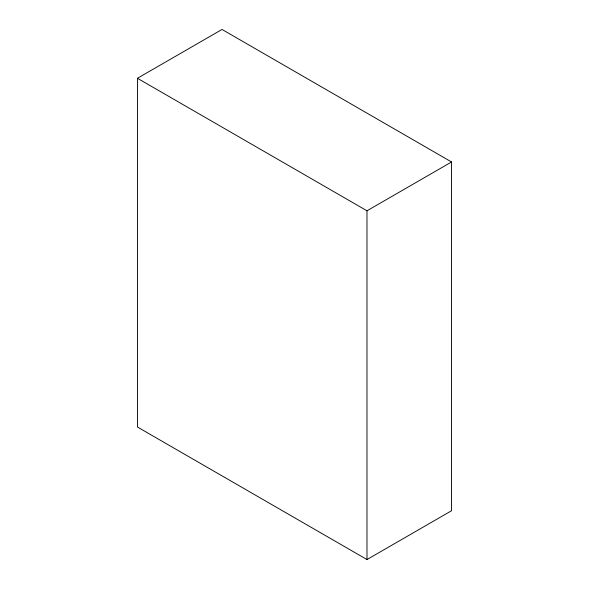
<?xml version="1.0" encoding="UTF-8"?>
<svg xmlns="http://www.w3.org/2000/svg" width="589" height="589" viewBox="0 0 589 589"><rect width="100%" height="100%" fill="white"/><g stroke="black" fill="none" stroke-linecap="round" stroke-linejoin="round"><path stroke-width="0.88" d="M137.443 78.278L222.016 29.45L451.557 161.975L451.557 510.722L366.984 559.55L137.443 427.025L137.443 78.278L366.984 210.796L451.557 161.975M366.984 210.796L366.984 559.55"/></g></svg>
